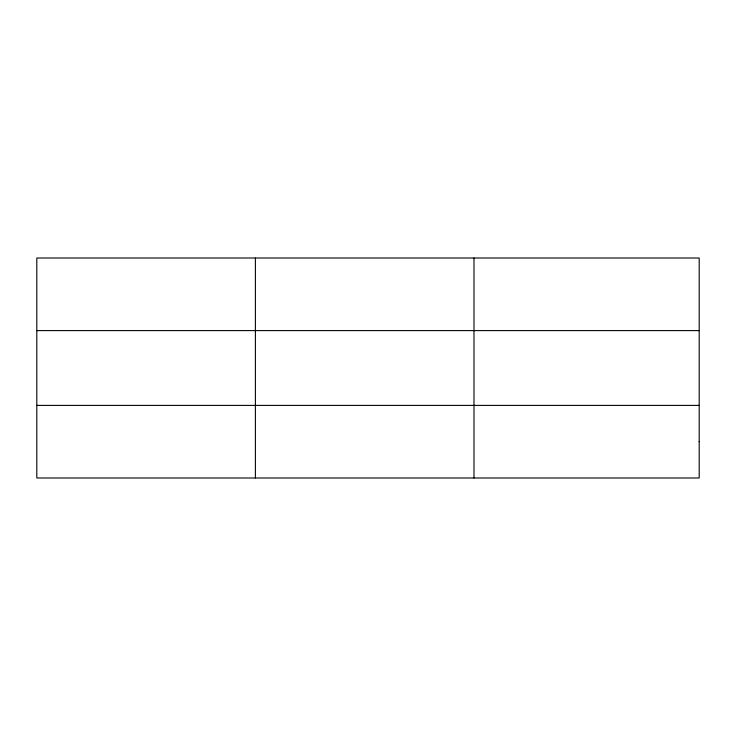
<?xml version="1.0" encoding="UTF-8"?>
<svg xmlns="http://www.w3.org/2000/svg" width="736" height="736" viewBox="0 0 736 736"><rect width="100%" height="100%" fill="white"/><g stroke="black" fill="none" stroke-linecap="round" stroke-linejoin="round"><path stroke-width="1.1" d="M255.392 477.995L255.392 258.005M473.984 477.995L473.984 258.005M36.8 330.602L699.2 330.602M36.8 405.398L699.2 405.398M699.2 441.692L699.2 477.995L36.8 477.995L36.8 258.005L699.2 258.005L699.2 441.692"/></g></svg>
